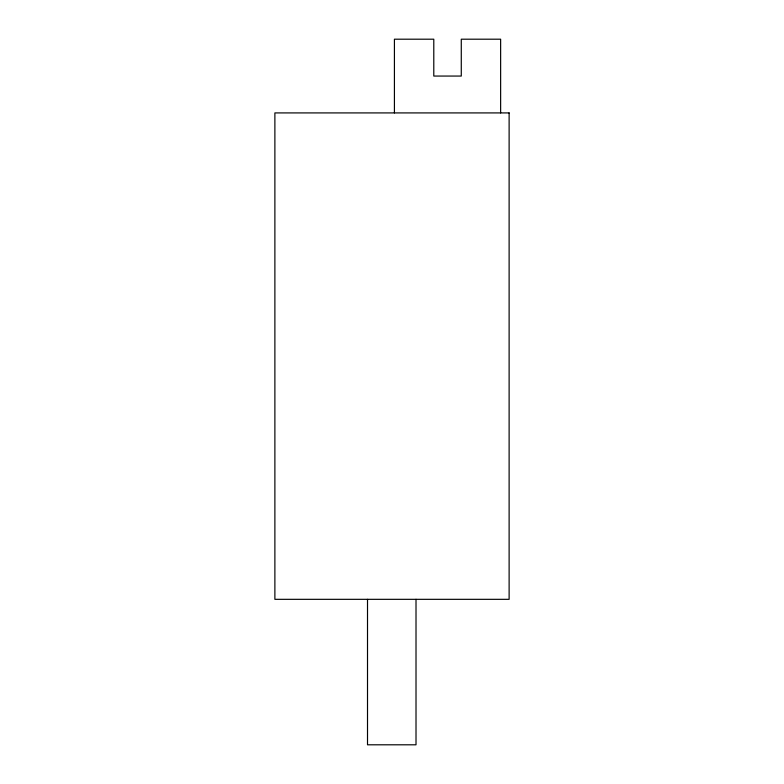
<?xml version="1.0" encoding="UTF-8"?>
<svg xmlns="http://www.w3.org/2000/svg" width="784" height="784" viewBox="0 0 784 784"><rect width="100%" height="100%" fill="white"/><g stroke="black" fill="none" stroke-linecap="round" stroke-linejoin="round"><path stroke-width="1.18" d="M500.633 112.916L500.633 39.2L461.276 39.2L461.276 76.058L433.787 76.058L433.787 39.2L394.421 39.2L394.421 112.916M416.01 599.329L416.01 744.8L367.51 744.8L367.51 599.329M509.12 112.916L274.88 112.916L274.88 599.329L509.12 599.329L509.12 112.916"/></g></svg>
